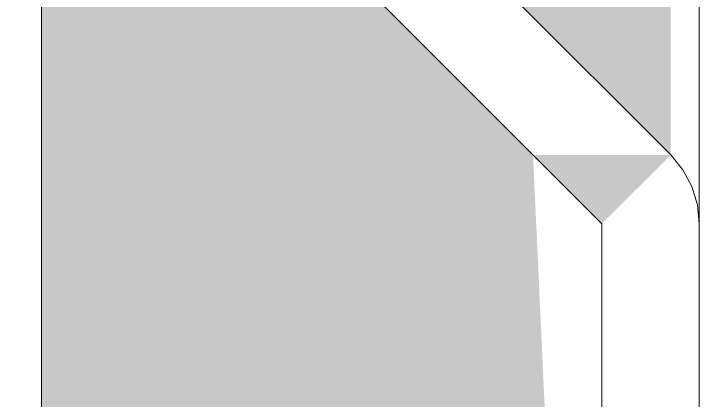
# Model space of a CAD drawing. Header units: metres. Extents: x -5 to 264, y -2 to 18.
# Drawn here: x -0.42313 to -0.41257, y 13.59437 to 13.60033 of the extents above; entities that cross this region are included whole.
import ezdxf

# ---------------------------------------------------------------- set-up
doc = ezdxf.new("R2010")
doc.units = ezdxf.units.M
doc.layers.add('S-BEAM', color=7, linetype='Continuous', lineweight=5)
doc.layers.add('S-BEAM-3', color=7, linetype='Continuous', lineweight=15)
doc.layers.add('S-BEAM-1', color=7, linetype='Continuous', lineweight=5, true_color=0xe9e9e9)
doc.layers.add('S-BEAM-2', color=7, linetype='Continuous', lineweight=5, true_color=0xaeaeae)

# ---------------------------------------------------------------- blocks, each defined once
blk = doc.blocks.new('MK_JOIST_R01 - MK_JOIST_36_-4788215-CORTE A_A')
at = {"layer": 'S-BEAM-1'}
for points in [[(-0.41301, 13.598155), (-0.41301, 13.604976), (-0.443198, 13.628344), (-0.439047, 13.624193)], [(-0.414071, 13.575202), (-0.415132, 13.598155), (-0.422704, 13.605728), (-0.422704, 13.575202)]]:
    blk.add_hatch(color=256, dxfattribs=at).paths.add_polyline_path(points)
at = {"layer": 'S-BEAM-2'}
h = blk.add_hatch(color=256, dxfattribs=at)
h.paths.add_polyline_path([(-0.414071, 12.13315), (-0.412571, 12.13315), (-0.414071, 12.155038)])
h.paths.add_polyline_path([(-0.556188, 12.101921), (-0.556188, 12.104042), (-0.579192, 12.124922)])
h.paths.add_polyline_path([(-0.4767, 12.102967), (-0.4782, 12.158035), (-0.52267, 12.156535), (-0.52117, 12.156535), (-0.4782, 12.156535), (-0.47673, 12.102967)])
h.paths.add_polyline_path([(-0.52267, 13.627283), (-0.52267, 13.628783), (-0.555112, 13.627283)])
h.paths.add_polyline_path([(-0.4767, 13.572205), (-0.4782, 13.573705), (-0.52117, 13.573705), (-0.52117, 13.572205), (-0.4782, 13.572205)])
h.paths.add_polyline_path([(-0.41301, 13.575202), (-0.412571, 13.575202), (-0.414071, 13.575202)])
h.paths.add_polyline_path([(-0.58636, 13.575202), (-0.585299, 13.575202), (-0.586799, 13.575202)])
h.paths.add_polyline_path([(-0.414071, 13.597095), (-0.41301, 13.598155), (-0.415132, 13.598155)])
at = {"layer": 'S-BEAM'}
for p, q in [((-0.422704, 13.575202), (-0.422704, 13.605728)), ((-0.412571, 13.597095), (-0.412571, 13.603268))]:
    blk.add_line(p, q, dxfattribs=at)
at = {"layer": 'S-BEAM-3'}
for p, q in [((-0.41301, 13.598155), (-0.443198, 13.628344)), ((-0.444258, 13.627283), (-0.414071, 13.597095)), ((-0.414071, 13.597095), (-0.414071, 13.575202)), ((-0.412571, 13.575202), (-0.412571, 13.597095))]:
    blk.add_line(p, q, dxfattribs=at)
at = {"layer": 'S-BEAM-3', "flags": 128}
blk.add_lwpolyline([(-0.412571, 13.597095), (-0.4126, 13.597387), (-0.412685, 13.597669), (-0.412824, 13.597928), (-0.41301, 13.598155)], dxfattribs=at)

msp = doc.modelspace()

# ---------------------------------------------------------------- block references
at = {"layer": 'S-BEAM'}
msp.add_blockref('MK_JOIST_R01 - MK_JOIST_36_-4788215-CORTE A_A', (0, 0), dxfattribs=at)

doc.saveas('drawing.dxf')
